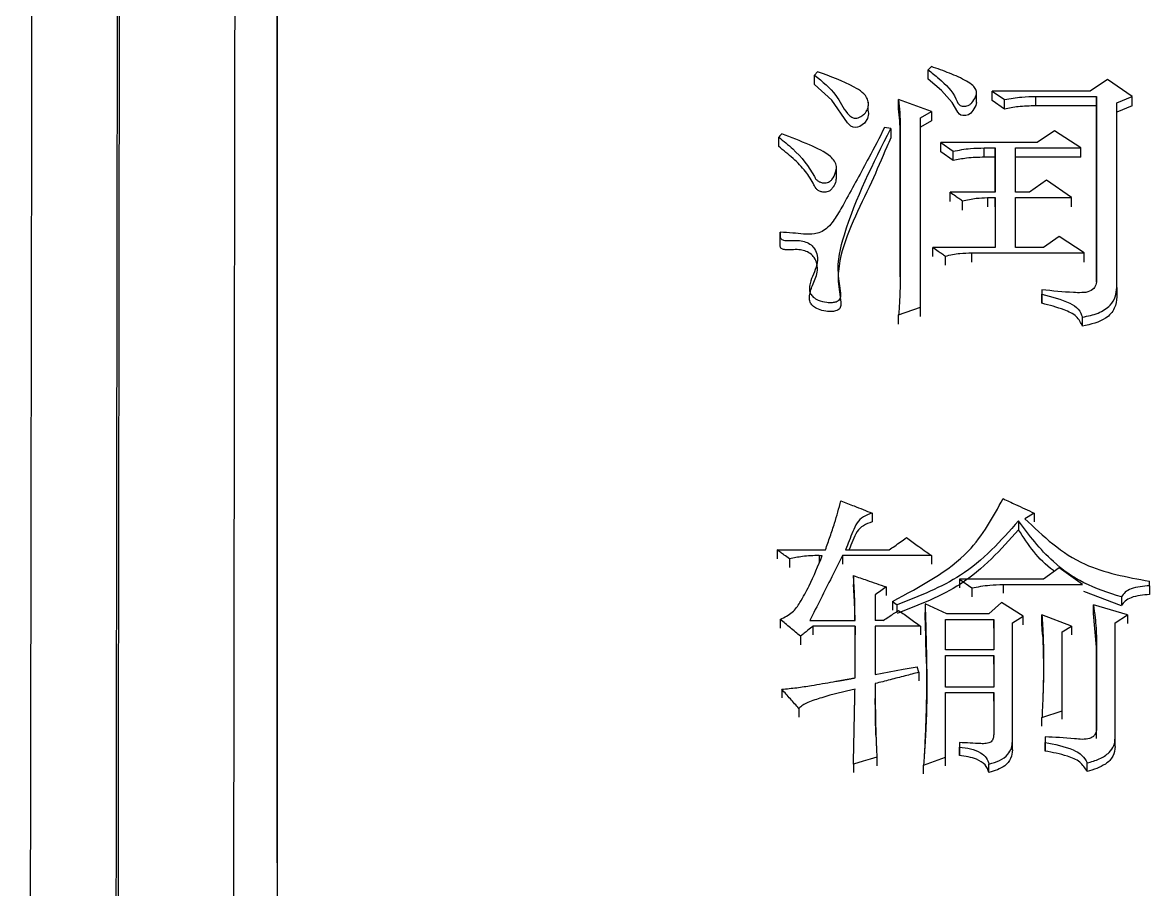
# Model space of a CAD drawing. Header units: millimetres. Extents: x 2223 to 4172, y 741 to 2119.
# Drawn here: x 2691.43 to 2699.26, y 1900.84 to 1906.86 of the extents above; entities that cross this region are included whole.
import ezdxf

# ---------------------------------------------------------------- set-up
doc = ezdxf.new("R2010")
doc.units = ezdxf.units.MM

msp = doc.modelspace()

# ---------------------------------------------------------------- linework, layer by layer
at = {"color": 7, "linetype": 'Continuous', "lineweight": 25}
for p, q in [((2696.9536, 1906.5162), (2696.932, 1906.494)), ((2696.932, 1906.4286), (2696.932, 1906.494)), ((2697.7217, 1906.4656), (2697.7217, 1906.531)), ((2698.9656, 1906.4643), (2698.8466, 1906.3827)), ((2699.1387, 1906.3455), (2698.9656, 1906.4643)), ((2697.3052, 1906.3009), (2697.3052, 1906.3103)), ((2697.7433, 1906.2415), (2697.5161, 1906.3233)), ((2697.5161, 1906.2581), (2697.5161, 1906.3233)), ((2698.0573, 1906.3037), (2698.0573, 1906.3694)), ((2698.1651, 1906.3827), (2698.2517, 1906.3233)), ((2698.8466, 1906.3827), (2698.1651, 1906.3827)), ((2698.1651, 1906.3175), (2698.1651, 1906.3827)), ((2698.2517, 1906.2581), (2698.1651, 1906.3175)), ((2698.2517, 1906.2581), (2698.2517, 1906.3233)), ((2698.468, 1906.3456), (2698.8899, 1906.3455)), ((2698.468, 1906.2804), (2698.468, 1906.3456)), ((2698.8899, 1906.3455), (2698.8899, 1905.0561)), ((2698.8899, 1906.2804), (2698.8899, 1906.3455)), ((2699.0305, 1906.301), (2699.1387, 1906.3455)), ((2699.1387, 1906.2804), (2699.1387, 1906.3455)), ((2697.3052, 1906.2452), (2697.3052, 1906.2811)), ((2697.6675, 1906.1968), (2697.7433, 1906.2415)), ((2697.7433, 1906.2415), (2697.7433, 1906.1765)), ((2698.8899, 1906.2804), (2698.468, 1906.2804)), ((2698.8899, 1905.0561), (2698.8899, 1906.2804)), ((2699.0305, 1905.0183), (2699.0305, 1906.301)), ((2699.1387, 1906.2804), (2699.0305, 1906.2359)), ((2697.6675, 1904.8819), (2697.6675, 1906.1968)), ((2697.7433, 1906.1765), (2697.6675, 1906.1319)), ((2697.462, 1906.1224), (2697.4187, 1906.1298)), ((2697.462, 1906.1224), (2697.462, 1906.0575)), ((2697.5269, 1906.1149), (2697.5269, 1905.0939)), ((2697.5269, 1906.0501), (2697.5269, 1906.1149)), ((2698.5978, 1906.1075), (2698.4788, 1906.0254)), ((2698.7817, 1905.9881), (2698.5978, 1906.1075)), ((2696.6832, 1905.998), (2696.6832, 1906.0628)), ((2697.5269, 1905.0939), (2697.5269, 1906.0501)), ((2697.8082, 1906.0254), (2697.8947, 1905.9657)), ((2698.4788, 1906.0254), (2697.8082, 1906.0254)), ((2697.8082, 1905.9607), (2697.8082, 1906.0254)), ((2697.8947, 1905.901), (2697.8082, 1905.9607)), ((2697.8947, 1905.901), (2697.8947, 1905.9657)), ((2698.111, 1905.9881), (2698.1868, 1905.9881)), ((2698.111, 1905.9234), (2698.111, 1905.9881)), ((2698.1868, 1905.9234), (2698.111, 1905.9234)), ((2698.1868, 1905.9881), (2698.1868, 1905.6813)), ((2698.1868, 1905.9234), (2698.1868, 1905.9881)), ((2698.1868, 1905.6813), (2698.1868, 1905.9234)), ((2698.3274, 1905.9881), (2698.7817, 1905.9881)), ((2698.3274, 1905.6813), (2698.3274, 1905.9881)), ((2698.7817, 1905.9234), (2698.3274, 1905.9234)), ((2698.7817, 1905.9234), (2698.7817, 1905.9881)), ((2697.0841, 1905.7892), (2697.0841, 1905.8541)), ((2698.5437, 1905.7637), (2698.4248, 1905.6813)), ((2698.7168, 1905.6438), (2698.5437, 1905.7637)), ((2698.1868, 1905.6813), (2697.8731, 1905.6813)), ((2697.8731, 1905.617), (2697.8731, 1905.6813)), ((2697.9596, 1905.5571), (2697.9596, 1905.6213)), ((2698.1327, 1905.6438), (2698.1868, 1905.6438)), ((2698.1327, 1905.6438), (2698.1327, 1905.5795)), ((2698.1868, 1905.6438), (2698.1868, 1905.2978)), ((2698.1868, 1905.5796), (2698.1868, 1905.6438)), ((2698.4248, 1905.6813), (2698.3274, 1905.6813)), ((2698.3274, 1905.6438), (2698.7168, 1905.6438)), ((2698.3274, 1905.2978), (2698.3274, 1905.6438)), ((2698.7168, 1905.5796), (2698.7168, 1905.6438)), ((2696.694, 1905.3093), (2696.694, 1905.3732)), ((2698.6303, 1905.3731), (2698.5221, 1905.2978)), ((2698.8034, 1905.2601), (2698.6303, 1905.3731)), ((2698.1868, 1905.2978), (2697.7541, 1905.2978)), ((2697.7541, 1905.2341), (2697.7541, 1905.2978)), ((2698.5221, 1905.2978), (2698.3274, 1905.2978)), ((2697.8406, 1905.1738), (2697.8406, 1905.2374)), ((2698.0245, 1905.2601), (2698.8034, 1905.2601)), ((2698.0245, 1905.1963), (2698.0245, 1905.2601)), ((2698.8034, 1905.1964), (2698.8034, 1905.2601)), ((2698.5113, 1905.0031), (2698.5113, 1904.9728)), ((2698.5113, 1905.0031), (2698.5113, 1904.9398)), ((2699.0305, 1905.0183), (2699.0305, 1904.9549)), ((2698.5113, 1904.9095), (2698.5113, 1904.9728)), ((2697.5161, 1904.8288), (2697.6675, 1904.8819)), ((2697.5161, 1904.7657), (2697.5161, 1904.8288)), ((2697.6675, 1904.8188), (2697.6675, 1904.8819)), ((2698.7925, 1904.7504), (2698.7925, 1904.8136)), ((2697.3322, 1903.4532), (2697.3322, 1903.3918)), ((2698.4572, 1903.4532), (2698.3923, 1903.4146)), ((2698.4572, 1903.4532), (2698.4572, 1903.3921)), ((2698.3491, 1903.3991), (2698.3491, 1903.3381)), ((2696.6724, 1903.1978), (2697.0077, 1903.1978)), ((2696.6724, 1903.1978), (2696.6724, 1903.137)), ((2697.1483, 1903.1978), (2697.4512, 1903.1978)), ((2696.7589, 1903.1357), (2696.7589, 1903.075)), ((2696.9644, 1903.159), (2696.9861, 1903.159)), ((2696.9644, 1903.159), (2696.9644, 1903.1093)), ((2697.7433, 1903.159), (2697.1267, 1903.159)), ((2697.1267, 1903.159), (2697.1267, 1903.0983)), ((2697.7433, 1903.159), (2697.7433, 1903.0983)), ((2698.6303, 1903.0736), (2698.5221, 1902.9959)), ((2698.7926, 1902.9571), (2698.6303, 1903.0736)), ((2697.2024, 1903.0193), (2697.2024, 1902.9587)), ((2697.938, 1902.9959), (2698.0245, 1902.9337)), ((2698.5221, 1902.9959), (2697.938, 1902.9959)), ((2697.938, 1902.9959), (2697.938, 1902.9354)), ((2698.2409, 1902.9571), (2698.7926, 1902.9571)), ((2698.2409, 1902.9571), (2698.2409, 1902.8966)), ((2699.2577, 1902.9493), (2699.2577, 1902.9804)), ((2699.2577, 1902.9493), (2699.2577, 1902.8888)), ((2697.3539, 1902.887), (2697.3539, 1902.7078)), ((2697.4296, 1902.9415), (2697.4296, 1902.8811)), ((2698.0245, 1902.9337), (2698.0245, 1902.8733)), ((2699.063, 1902.8108), (2698.8028, 1902.9092)), ((2699.063, 1902.8715), (2699.063, 1902.8111)), ((2697.4728, 1902.8403), (2697.5053, 1902.817)), ((2697.5053, 1902.7709), (2697.5053, 1902.817)), ((2697.8515, 1902.7546), (2697.7, 1902.8247)), ((2697.7, 1902.8247), (2697.7, 1902.7645)), ((2698.2301, 1902.8325), (2698.1435, 1902.7546)), ((2698.3815, 1902.739), (2698.2301, 1902.8325)), ((2699.1063, 1902.7468), (2698.8683, 1902.8169)), ((2698.8683, 1902.7567), (2698.8683, 1902.8169)), ((2696.6941, 1902.7156), (2696.6941, 1902.6554)), ((2697.8406, 1902.7156), (2698.176, 1902.7156)), ((2697.8406, 1902.5047), (2697.8406, 1902.7156)), ((2698.1435, 1902.7546), (2697.8515, 1902.7546)), ((2698.176, 1902.7156), (2698.176, 1902.5047)), ((2698.176, 1902.6555), (2698.176, 1902.7156)), ((2698.3058, 1902.6922), (2698.3815, 1902.739)), ((2698.3815, 1902.6788), (2698.3815, 1902.739)), ((2698.7168, 1902.6688), (2698.5113, 1902.7468)), ((2698.5113, 1902.6863), (2698.5113, 1902.7468)), ((2698.8899, 1902.5226), (2698.8683, 1902.7564)), ((2699.0197, 1902.6922), (2699.1063, 1902.7468)), ((2699.1063, 1902.7468), (2699.1063, 1902.6866)), ((2696.8995, 1902.7078), (2697.2132, 1902.7078)), ((2697.2132, 1902.6688), (2696.9212, 1902.6688)), ((2696.9212, 1902.6688), (2696.9212, 1902.6087)), ((2697.2132, 1902.309), (2697.2132, 1902.6688)), ((2697.2132, 1902.6688), (2697.2132, 1902.6087)), ((2697.408, 1902.7078), (2697.3539, 1902.7078)), ((2697.6676, 1902.6688), (2697.3539, 1902.6688)), ((2697.3539, 1902.6688), (2697.3539, 1902.3325)), ((2697.6676, 1902.6688), (2697.6676, 1902.6087)), ((2698.3058, 1901.8688), (2698.3058, 1902.6922)), ((2698.5152, 1902.6103), (2698.5113, 1902.6863)), ((2698.6519, 1902.6297), (2698.7168, 1902.6688)), ((2698.7168, 1902.6688), (2698.7168, 1902.6087)), ((2699.0197, 1901.8924), (2699.0197, 1902.6922)), ((2696.8346, 1902.5985), (2696.8346, 1902.5385)), ((2698.8899, 1902.5829), (2698.8899, 1901.9475)), ((2698.8899, 1902.5229), (2698.8899, 1902.5829)), ((2698.176, 1902.5047), (2697.8406, 1902.5047)), ((2698.8899, 1901.8881), (2698.8899, 1902.5226)), ((2697.8406, 1902.4656), (2698.176, 1902.4656)), ((2697.8406, 1902.2462), (2697.8406, 1902.4656)), ((2698.176, 1902.4656), (2698.176, 1902.2462)), ((2698.176, 1902.4058), (2698.176, 1902.4656)), ((2697.6568, 1902.3481), (2697.6459, 1902.3873)), ((2697.6568, 1902.3481), (2697.6568, 1902.2885)), ((2698.176, 1902.2462), (2697.8406, 1902.2462)), ((2696.7048, 1902.2305), (2696.7048, 1902.171)), ((2697.8406, 1902.207), (2698.176, 1902.207)), ((2697.8407, 1901.7584), (2697.8406, 1902.207)), ((2698.176, 1902.207), (2698.176, 1901.916)), ((2698.176, 1902.1475), (2698.176, 1902.207)), ((2696.8238, 1902.097), (2696.8238, 1902.0377)), ((2698.5113, 1902.0341), (2698.6519, 1902.0813)), ((2698.5113, 1901.9749), (2698.5113, 1902.0341)), ((2698.6519, 1902.022), (2698.6519, 1902.0813)), ((2697.938, 1901.8609), (2697.938, 1901.8293)), ((2697.938, 1901.8609), (2697.938, 1901.8019)), ((2698.3058, 1901.8098), (2698.3058, 1901.8688)), ((2698.533, 1901.9003), (2698.533, 1901.8609)), ((2698.533, 1901.9003), (2698.533, 1901.8412)), ((2698.533, 1901.8016), (2698.533, 1901.8609)), ((2699.0197, 1901.8334), (2699.0197, 1901.8924)), ((2697.938, 1901.7701), (2697.938, 1901.8293)), ((2697.2024, 1901.711), (2697.2024, 1901.6522)), ((2697.3647, 1901.7584), (2697.3647, 1901.6995)), ((2697.6892, 1901.7031), (2697.8407, 1901.7584)), ((2697.6892, 1901.6443), (2697.6892, 1901.7031)), ((2697.8407, 1901.6995), (2697.8407, 1901.7584)), ((2698.1435, 1901.6519), (2698.1435, 1901.711)), ((2698.825, 1901.6597), (2698.825, 1901.7189))]:
    msp.add_line(p, q, dxfattribs=at)
at = {"color": 7, "linetype": 'Continuous', "lineweight": 25, "flags": 128}
for points in [[(2697.7432, 1906.5532), (2697.7324, 1906.5421), (2697.7216, 1906.531)], [(2698.056, 1906.304), (2698.0524, 1906.2836), (2698.0324, 1906.2475), (2698.0166, 1906.2286), (2698.0011, 1906.2182), (2697.9817, 1906.2126), (2697.9626, 1906.2125), (2697.9491, 1906.216), (2697.938, 1906.2228), (2697.9273, 1906.2364), (2697.8886, 1906.3032), (2697.8128, 1906.3878), (2697.7217, 1906.4656), (2697.7217, 1906.4656)], [(2697.3036, 1906.2438), (2697.3071, 1906.226), (2697.3004, 1906.1916), (2697.2782, 1906.1599), (2697.2459, 1906.137), (2697.2313, 1906.1316), (2697.2165, 1906.1298), (2697.2001, 1906.1328), (2697.1849, 1906.1404), (2697.1606, 1906.1629), (2697.0514, 1906.3193), (2696.932, 1906.4286), (2696.932, 1906.4286)], [(2696.7048, 1906.0851), (2696.6993, 1906.0794), (2696.6913, 1906.0711), (2696.6832, 1906.0628)], [(2696.694, 1905.3394), (2696.694, 1905.3631), (2696.694, 1905.4033)], [(2697.4728, 1902.8403), (2697.4728, 1902.8134), (2697.4728, 1902.7966), (2697.4728, 1902.78)], [(2697.3539, 1902.3325), (2697.4512, 1902.3508), (2697.5486, 1902.369), (2697.6459, 1902.3873)], [(2697.3647, 1901.7584), (2697.3177, 1901.7446), (2697.2707, 1901.7309), (2697.2024, 1901.711)]]:
    msp.add_lwpolyline(points, dxfattribs=at)
at = {"color": 7, "linetype": 'Continuous', "lineweight": 25}
for points, knots in [([(2693.2014, 1932.1163), (2693.2014, 1932.0123), (2693.2015, 1931.4915), (2693.2015, 1930.1246), (2693.2016, 1927.9647), (2693.2017, 1925.3463), (2693.2017, 1922.8838), (2693.2017, 1919.376), (2693.2018, 1916.233), (2693.2018, 1911.9179), (2693.2018, 1907.2309), (2693.2019, 1902.0987), (2693.2019, 1896.6751), (2693.202, 1892.1164), (2693.202, 1886.194), (2693.2021, 1881.2882), (2693.2022, 1874.6092), (2693.2023, 1870.3165), (2693.2023, 1867.3153)], [0, 0, 0, 0, 0.020124, 0.100733, 0.181328, 0.221587, 0.302184, 0.342442, 0.423039, 0.463298, 0.543894, 0.624491, 0.664749, 0.745346, 0.785604, 0.8662, 0.906458, 1, 1, 1, 1]), ([(2693.2019, 1901.0263), (2693.2019, 1902.211), (2693.2019, 1904.4645), (2693.2018, 1908.5048), (2693.2018, 1912.2124), (2693.2017, 1916.4471), (2693.2017, 1919.521), (2693.2017, 1922.9332), (2693.2016, 1925.9106), (2693.2016, 1928.2541), (2693.2015, 1930.1945), (2693.2014, 1930.9282), (2693.2014, 1931.425)], [0, 0, 0, 0, 0.072858, 0.13859, 0.270184, 0.335916, 0.467513, 0.533245, 0.664841, 0.796434, 0.862166, 1, 1, 1, 1]), ([(2691.5328, 1931.1683), (2691.5329, 1931.1966), (2691.5332, 1931.2851), (2691.5319, 1930.2987), (2691.5289, 1928.2858), (2691.5243, 1925.2232), (2691.5191, 1921.8349), (2691.514, 1918.4975), (2691.5093, 1915.4278), (2691.5038, 1911.7844), (2691.4972, 1907.5137), (2691.49, 1902.868), (2691.4823, 1897.9212), (2691.4741, 1892.7508), (2691.4651, 1887.0665), (2691.4552, 1880.8695), (2691.4445, 1874.1857), (2691.4369, 1869.4949), (2691.4331, 1867.1009)], [0, 0, 0, 0, 0.039342, 0.122943, 0.206183, 0.289063, 0.371582, 0.416612, 0.465601, 0.518547, 0.575452, 0.636313, 0.690059, 0.746552, 0.805793, 0.867782, 0.932518, 1, 1, 1, 1]), ([(2692.0381, 1866.9653), (2692.0427, 1870.2646), (2692.0518, 1876.8631), (2692.0647, 1886.2931), (2692.0767, 1895.1737), (2692.0877, 1903.3314), (2692.0974, 1910.6319), (2692.1057, 1916.9491), (2692.1124, 1922.1734), (2692.1175, 1926.2216), (2692.1203, 1928.6255), (2692.1216, 1929.939), (2692.1218, 1930.2605), (2692.1219, 1930.4212)], [0, 0, 0, 0, 0.0981345, 0.196269, 0.2944034, 0.3925379, 0.4906723, 0.5888066, 0.686941, 0.7850753, 0.8832097, 0.9416048, 1, 1, 1, 1]), ([(2692.0521, 1866.9166), (2692.0554, 1869.3023), (2692.0619, 1874.0089), (2692.0711, 1880.7582), (2692.0798, 1887.1007), (2692.0878, 1892.9959), (2692.0951, 1898.4265), (2692.1028, 1904.1595), (2692.1105, 1909.9281), (2692.1177, 1915.4084), (2692.1235, 1919.8756), (2692.128, 1923.3984), (2692.1313, 1926.0614), (2692.1335, 1927.9607), (2692.1348, 1929.1917), (2692.1352, 1929.7066), (2692.1353, 1929.8565), (2692.1353, 1929.8813)], [0, 0, 0, 0, 0.07139, 0.140843, 0.208359, 0.273937, 0.337578, 0.399281, 0.488173, 0.572709, 0.652888, 0.72871, 0.800173, 0.867277, 0.930021, 0.988406, 1, 1, 1, 1]), ([(2692.9334, 1929.0982), (2692.9333, 1929.0053), (2692.9333, 1928.8355), (2692.9329, 1928.3878), (2692.9323, 1927.8473), (2692.9316, 1927.1715), (2692.9306, 1926.3638), (2692.9295, 1925.4238), (2692.9282, 1924.3523), (2692.9261, 1922.6427), (2692.9228, 1919.9566), (2692.9176, 1915.8068), (2692.9109, 1910.5904), (2692.9035, 1904.9836), (2692.8959, 1899.3063), (2692.8885, 1893.8392), (2692.8803, 1887.8264), (2692.8713, 1881.2788), (2692.8615, 1874.2359), (2692.8547, 1869.2936), (2692.8512, 1866.7795)], [0, 0, 0, 0, 0.037781, 0.069081, 0.100468, 0.131943, 0.163506, 0.195157, 0.226895, 0.258722, 0.330934, 0.408983, 0.49287, 0.582593, 0.645672, 0.711347, 0.779618, 0.850484, 0.923944, 1, 1, 1, 1]), ([(2697.7217, 1906.531), (2697.7462, 1906.5108), (2697.8201, 1906.4498), (2697.9018, 1906.3717), (2697.9253, 1906.2989), (2697.9438, 1906.2827), (2697.9578, 1906.2777), (2697.9739, 1906.2764), (2697.9914, 1906.2789), (2698.0097, 1906.2867), (2698.032, 1906.3082), (2698.0478, 1906.3362), (2698.0599, 1906.3679), (2698.0531, 1906.3956), (2698.0309, 1906.4261), (2697.9674, 1906.4647), (2697.8702, 1906.5084), (2697.7858, 1906.5382), (2697.7432, 1906.5532)], [0, 0, 0, 0, 0.109185, 0.329159, 0.383764, 0.397994, 0.412315, 0.428913, 0.44575, 0.465116, 0.490353, 0.552222, 0.585254, 0.61868, 0.660425, 0.720614, 0.859403, 1, 1, 1, 1]), ([(2696.932, 1906.494), (2696.987, 1906.4495), (2697.0845, 1906.3709), (2697.1311, 1906.2577), (2697.1788, 1906.2079), (2697.1992, 1906.1973), (2697.2172, 1906.1935), (2697.2364, 1906.1972), (2697.2578, 1906.2075), (2697.2821, 1906.2265), (2697.3031, 1906.2556), (2697.3092, 1906.2915), (2697.3016, 1906.3335), (2697.2657, 1906.376), (2697.1522, 1906.4455), (2697.0416, 1906.4848), (2696.9536, 1906.5162)], [0, 0, 0, 0, 0.207529, 0.367372, 0.400836, 0.41667, 0.431354, 0.448141, 0.466694, 0.497248, 0.538464, 0.578549, 0.619959, 0.682145, 0.746849, 1, 1, 1, 1]), ([(2697.5161, 1906.3233), (2697.5194, 1906.2937), (2697.525, 1906.2443), (2697.5262, 1906.1748), (2697.5267, 1906.1349), (2697.5269, 1906.1149)], [0, 0, 0, 0, 0.426865, 0.713404, 1, 1, 1, 1]), ([(2698.2517, 1906.3233), (2698.2914, 1906.3307), (2698.3626, 1906.3439), (2698.4357, 1906.345), (2698.468, 1906.3456)], [0, 0, 0, 0, 0.558835, 1, 1, 1, 1]), ([(2697.5269, 1906.0501), (2697.5267, 1906.0649), (2697.5263, 1906.1071), (2697.5255, 1906.1766), (2697.5192, 1906.2309), (2697.5161, 1906.2581)], [0, 0, 0, 0, 0.213578, 0.606407, 1, 1, 1, 1]), ([(2698.468, 1906.2804), (2698.4269, 1906.2795), (2698.3537, 1906.2779), (2698.2828, 1906.2642), (2698.2517, 1906.2581)], [0, 0, 0, 0, 0.561085, 1, 1, 1, 1]), ([(2696.6832, 1906.0628), (2696.7167, 1906.0363), (2696.8182, 1905.9563), (2696.8975, 1905.8522), (2696.9413, 1905.7703), (2696.9586, 1905.7557), (2696.98, 1905.7473), (2697.0019, 1905.7445), (2697.022, 1905.747), (2697.0397, 1905.7552), (2697.0629, 1905.7784), (2697.0793, 1905.8141), (2697.0872, 1905.8584), (2697.0735, 1905.8972), (2697.0175, 1905.9558), (2696.887, 1906.016), (2696.7692, 1906.0607), (2696.7048, 1906.0851)], [0, 0, 0, 0, 0.118687, 0.359196, 0.382949, 0.402078, 0.421221, 0.441113, 0.455768, 0.470499, 0.490908, 0.548405, 0.590663, 0.633125, 0.674263, 0.821869, 1, 1, 1, 1]), ([(2697.4187, 1906.1298), (2697.3823, 1906.0597), (2697.2935, 1905.8888), (2697.1808, 1905.6828), (2697.089, 1905.517), (2697.0349, 1905.4415), (2696.9777, 1905.4015), (2696.8966, 1905.3828), (2696.8018, 1905.3971), (2696.7231, 1905.4016), (2696.694, 1905.4033)], [0, 0, 0, 0, 0.221772, 0.540825, 0.653503, 0.748944, 0.789647, 0.822549, 0.93445, 1, 1, 1, 1]), ([(2696.694, 1905.3732), (2696.6941, 1905.3697), (2696.6944, 1905.3639), (2696.699, 1905.3564), (2696.7065, 1905.3508), (2696.7231, 1905.3453), (2696.765, 1905.3439), (2696.8172, 1905.3489), (2696.8728, 1905.337), (2696.9089, 1905.3166), (2696.9372, 1905.2842), (2696.9547, 1905.2368), (2696.9492, 1905.1532), (2696.9047, 1905.0782), (2696.894, 1905.0091), (2696.902, 1904.9756), (2696.9234, 1904.95), (2696.9625, 1904.9284), (2697.0094, 1904.916), (2697.0524, 1904.9143), (2697.08, 1904.9192), (2697.0974, 1904.9271), (2697.1082, 1904.9372), (2697.1163, 1904.955), (2697.114, 1905.0154), (2697.0796, 1905.1595), (2697.1751, 1905.5576), (2697.3398, 1905.8818), (2697.462, 1906.1224)], [0, 0, 0, 0, 0.005261, 0.008837, 0.012422, 0.017277, 0.029828, 0.061172, 0.078769, 0.096459, 0.112862, 0.137643, 0.170618, 0.238675, 0.261666, 0.275651, 0.289759, 0.306991, 0.331345, 0.347224, 0.357105, 0.364402, 0.370592, 0.376767, 0.392657, 0.46137, 0.600195, 1, 1, 1, 1]), ([(2697.0827, 1905.7893), (2697.0824, 1905.7788), (2697.0816, 1905.754), (2697.0667, 1905.7238), (2697.0502, 1905.7003), (2697.035, 1905.688), (2697.0182, 1905.6818), (2696.999, 1905.6803), (2696.9777, 1905.6835), (2696.9564, 1905.6925), (2696.9387, 1905.709), (2696.9164, 1905.756), (2696.8721, 1905.8294), (2696.7843, 1905.9167), (2696.7171, 1905.9708), (2696.6832, 1905.998)], [0, 0, 0, 0, 0.057364, 0.135452, 0.174054, 0.20354, 0.227011, 0.250403, 0.283482, 0.316855, 0.35045, 0.398369, 0.589542, 0.793116, 1, 1, 1, 1]), ([(2697.462, 1906.0575), (2697.4528, 1906.0371), (2697.4066, 1905.935), (2697.2906, 1905.6513), (2697.1192, 1905.3488), (2697.0891, 1905.0595), (2697.1139, 1904.9552), (2697.1162, 1904.8921), (2697.1084, 1904.8738), (2697.0961, 1904.8627), (2697.0756, 1904.8544), (2697.0413, 1904.8502), (2696.9954, 1904.8554), (2696.951, 1904.8704), (2696.9174, 1904.892), (2696.8986, 1904.9192), (2696.8931, 1904.9688), (2696.919, 1905.0379), (2696.9532, 1905.113), (2696.9528, 1905.1804), (2696.9344, 1905.2252), (2696.904, 1905.2568), (2696.8659, 1905.2753), (2696.821, 1905.2832), (2696.7817, 1905.2817), (2696.7483, 1905.2807), (2696.7268, 1905.2815), (2696.7113, 1905.285), (2696.702, 1905.2897), (2696.696, 1905.2965), (2696.694, 1905.3034), (2696.694, 1905.3077), (2696.694, 1905.3093)], [0, 0, 0, 0, 0.033509, 0.167495, 0.460572, 0.533975, 0.607467, 0.62244, 0.629349, 0.63632, 0.644144, 0.656215, 0.676583, 0.698156, 0.712672, 0.727345, 0.74395, 0.787231, 0.835835, 0.865096, 0.888822, 0.906543, 0.924342, 0.940793, 0.960202, 0.97046, 0.980426, 0.985388, 0.989354, 0.993351, 0.997673, 1, 1, 1, 1]), ([(2697.8947, 1905.9657), (2697.9345, 1905.9731), (2698.0056, 1905.9864), (2698.0788, 1905.9876), (2698.111, 1905.9881)], [0, 0, 0, 0, 0.558836, 1, 1, 1, 1]), ([(2698.111, 1905.9234), (2698.07, 1905.9225), (2697.9967, 1905.9209), (2697.9258, 1905.9071), (2697.8947, 1905.901)], [0, 0, 0, 0, 0.561086, 1, 1, 1, 1]), ([(2697.8731, 1905.6813), (2697.8854, 1905.6727), (2697.906, 1905.6584), (2697.9349, 1905.6384), (2697.9514, 1905.627), (2697.9596, 1905.6213)], [0, 0, 0, 0, 0.42837, 0.714189, 1, 1, 1, 1]), ([(2697.9596, 1905.6213), (2697.9913, 1905.6281), (2698.048, 1905.6403), (2698.1068, 1905.6427), (2698.1327, 1905.6438)], [0, 0, 0, 0, 0.558879, 1, 1, 1, 1]), ([(2696.694, 1905.4033), (2696.694, 1905.3977), (2696.694, 1905.3876), (2696.694, 1905.3776), (2696.694, 1905.3732)], [0, 0, 0, 0, 0.56, 1, 1, 1, 1]), ([(2697.7541, 1905.2978), (2697.7664, 1905.2892), (2697.787, 1905.2748), (2697.8159, 1905.2547), (2697.8324, 1905.2432), (2697.8406, 1905.2374)], [0, 0, 0, 0, 0.428365, 0.714185, 1, 1, 1, 1]), ([(2697.8406, 1905.2374), (2697.8742, 1905.2448), (2697.9344, 1905.258), (2697.9969, 1905.2595), (2698.0245, 1905.2601)], [0, 0, 0, 0, 0.558545, 1, 1, 1, 1]), ([(2697.5269, 1905.0939), (2697.5266, 1905.0674), (2697.5261, 1905.0143), (2697.5227, 1904.926), (2697.5185, 1904.8641), (2697.5161, 1904.8288)], [0, 0, 0, 0, 0.300385, 0.600783, 1, 1, 1, 1]), ([(2698.8899, 1905.0561), (2698.887, 1905.0438), (2698.8812, 1905.0188), (2698.843, 1904.9875), (2698.7867, 1904.9823), (2698.6763, 1904.9861), (2698.5843, 1904.9956), (2698.5113, 1905.0031)], [0, 0, 0, 0, 0.1108835, 0.2260486, 0.356903, 0.4892019, 1, 1, 1, 1]), ([(2698.7925, 1904.8136), (2698.8296, 1904.8211), (2698.9024, 1904.8358), (2698.9852, 1904.8879), (2699.0258, 1904.954), (2699.029, 1904.9969), (2699.0305, 1905.0183)], [0, 0, 0, 0, 0.292671, 0.574804, 0.788903, 1, 1, 1, 1]), ([(2698.5113, 1904.9728), (2698.5777, 1904.956), (2698.6694, 1904.9326), (2698.7701, 1904.8726), (2698.7852, 1904.833), (2698.7925, 1904.8136)], [0, 0, 0, 0, 0.5729384, 0.7913837, 1, 1, 1, 1]), ([(2698.5113, 1904.9397), (2698.5113, 1904.9341), (2698.5113, 1904.924), (2698.5113, 1904.9139), (2698.5113, 1904.9095)], [0, 0, 0, 0, 0.56, 1, 1, 1, 1]), ([(2698.7925, 1904.7504), (2698.7811, 1904.7746), (2698.7575, 1904.8245), (2698.6473, 1904.8745), (2698.5632, 1904.8961), (2698.5113, 1904.9095)], [0, 0, 0, 0, 0.2654466, 0.5469642, 1, 1, 1, 1]), ([(2699.0305, 1904.9548), (2699.0279, 1904.9277), (2699.0226, 1904.8728), (2698.9444, 1904.785), (2698.8508, 1904.7637), (2698.7925, 1904.7504)], [0, 0, 0, 0, 0.269364, 0.545159, 1, 1, 1, 1]), ([(2697.0077, 1903.1978), (2697.0189, 1903.2287), (2697.0412, 1903.2905), (2697.0782, 1903.4039), (2697.1014, 1903.4867), (2697.1159, 1903.5382)], [0, 0, 0, 0, 0.274107, 0.548239, 1, 1, 1, 1]), ([(2697.1159, 1903.5382), (2697.146, 1903.5264), (2697.1971, 1903.5063), (2697.2693, 1903.478), (2697.3112, 1903.4615), (2697.3322, 1903.4532)], [0, 0, 0, 0, 0.417909, 0.708955, 1, 1, 1, 1]), ([(2697.4728, 1902.8403), (2697.6683, 1902.9445), (2698.0114, 1903.1275), (2698.1718, 1903.4254), (2698.2409, 1903.5536)], [0, 0, 0, 0, 0.569597, 1, 1, 1, 1]), ([(2698.2409, 1903.5536), (2698.2699, 1903.5402), (2698.3205, 1903.5167), (2698.3926, 1903.4833), (2698.4357, 1903.4632), (2698.4572, 1903.4532)], [0, 0, 0, 0, 0.402386, 0.701193, 1, 1, 1, 1]), ([(2697.3322, 1903.4532), (2697.3109, 1903.4458), (2697.269, 1903.4311), (2697.2219, 1903.384), (2697.1985, 1903.3246), (2697.1718, 1903.2616), (2697.1561, 1903.2191), (2697.1483, 1903.1978)], [0, 0, 0, 0, 0.178456, 0.349692, 0.567005, 0.783635, 1, 1, 1, 1]), ([(2698.3923, 1903.4146), (2698.5197, 1903.2936), (2698.7509, 1903.0738), (2699.1006, 1903.0094), (2699.2577, 1902.9804)], [0, 0, 0, 0, 0.550671, 1, 1, 1, 1]), ([(2697.3322, 1903.3918), (2697.3109, 1903.3844), (2697.269, 1903.3697), (2697.2219, 1903.3227), (2697.1986, 1903.2633), (2697.18, 1903.2207), (2697.1717, 1903.1986), (2697.1713, 1903.1978)], [0, 0, 0, 0, 0.225395, 0.441569, 0.715814, 0.989183, 1, 1, 1, 1]), ([(2698.3491, 1903.3991), (2698.2266, 1903.2617), (2698.0045, 1903.0124), (2697.6599, 1902.8775), (2697.5053, 1902.817)], [0, 0, 0, 0, 0.551113, 1, 1, 1, 1]), ([(2698.349, 1903.3378), (2698.2266, 1903.2005), (2698.0043, 1902.9515), (2697.6599, 1902.8168), (2697.5053, 1902.7564)], [0, 0, 0, 0, 0.551009, 1, 1, 1, 1]), ([(2698.5978, 1903.0503), (2698.5953, 1903.052), (2698.484, 1903.1281), (2698.4157, 1903.2341), (2698.349, 1903.3378)], [0, 0, 0, 0, 0.022454, 1, 1, 1, 1]), ([(2699.063, 1902.8715), (2698.9735, 1902.9004), (2698.7965, 1902.9577), (2698.5431, 1903.138), (2698.4222, 1903.3007), (2698.3491, 1903.3991)], [0, 0, 0, 0, 0.288018, 0.569196, 1, 1, 1, 1]), ([(2697.4512, 1903.1978), (2697.4637, 1903.2067), (2697.4898, 1903.2254), (2697.5294, 1903.2538), (2697.5566, 1903.2733), (2697.5702, 1903.283)], [0, 0, 0, 0, 0.314652, 0.657325, 1, 1, 1, 1]), ([(2697.5702, 1903.283), (2697.5952, 1903.2652), (2697.6365, 1903.2356), (2697.6942, 1903.1942), (2697.7269, 1903.1707), (2697.7433, 1903.159)], [0, 0, 0, 0, 0.432644, 0.716322, 1, 1, 1, 1]), ([(2696.7589, 1903.1357), (2696.7466, 1903.1446), (2696.726, 1903.1594), (2696.6971, 1903.1801), (2696.6806, 1903.1919), (2696.6724, 1903.1978)], [0, 0, 0, 0, 0.428361, 0.714181, 1, 1, 1, 1]), ([(2696.6941, 1902.7156), (2696.7241, 1902.7303), (2696.7835, 1902.7594), (2696.8407, 1902.8472), (2696.9125, 1902.9774), (2696.9574, 1903.0882), (2696.9861, 1903.159)], [0, 0, 0, 0, 0.161067, 0.318631, 0.564031, 1, 1, 1, 1]), ([(2696.9644, 1903.159), (2696.9254, 1903.1579), (2696.8557, 1903.156), (2696.7884, 1903.1419), (2696.7589, 1903.1357)], [0, 0, 0, 0, 0.5610734, 1, 1, 1, 1]), ([(2697.1267, 1903.159), (2697.1017, 1903.1094), (2697.0513, 1903.0095), (2696.9756, 1902.8591), (2696.9249, 1902.7582), (2696.8995, 1902.7078)], [0, 0, 0, 0, 0.330678, 0.665338, 1, 1, 1, 1]), ([(2697.2132, 1902.7078), (2697.2132, 1902.7411), (2697.2131, 1902.8098), (2697.2092, 1902.9136), (2697.2047, 1902.984), (2697.2024, 1903.0193)], [0, 0, 0, 0, 0.320269, 0.660054, 1, 1, 1, 1]), ([(2697.2024, 1903.0193), (2697.2333, 1903.0087), (2697.2867, 1902.9904), (2697.3624, 1902.9645), (2697.4072, 1902.9492), (2697.4296, 1902.9415)], [0, 0, 0, 0, 0.4083, 0.70415, 1, 1, 1, 1]), ([(2697.2128, 1902.7078), (2697.2127, 1902.721), (2697.2125, 1902.7694), (2697.2091, 1902.853), (2697.2046, 1902.9233), (2697.2024, 1902.9584)], [0, 0, 0, 0, 0.1572683, 0.5785381, 1, 1, 1, 1]), ([(2698.0245, 1902.9337), (2698.0656, 1902.9417), (2698.1368, 1902.9554), (2698.2099, 1902.9566), (2698.2409, 1902.9571)], [0, 0, 0, 0, 0.576908, 1, 1, 1, 1]), ([(2699.2577, 1902.9493), (2699.2137, 1902.9455), (2699.1528, 1902.9403), (2699.0859, 1902.9064), (2699.0705, 1902.883), (2699.063, 1902.8715)], [0, 0, 0, 0, 0.571542, 0.789948, 1, 1, 1, 1]), ([(2697.4296, 1902.9415), (2697.417, 1902.9324), (2697.3917, 1902.9143), (2697.3665, 1902.8961), (2697.3539, 1902.887)], [0, 0, 0, 0, 0.5000008, 1, 1, 1, 1]), ([(2699.2577, 1902.8885), (2699.2137, 1902.8848), (2699.1528, 1902.8796), (2699.0859, 1902.8457), (2699.0705, 1902.8223), (2699.063, 1902.8108)], [0, 0, 0, 0, 0.571693, 0.790076, 1, 1, 1, 1]), ([(2697.7, 1902.8247), (2697.7002, 1902.8178), (2697.7006, 1902.804), (2697.7012, 1902.7833), (2697.7018, 1902.7625), (2697.7024, 1902.7418), (2697.7029, 1902.7245), (2697.7034, 1902.7072), (2697.7038, 1902.6934), (2697.7041, 1902.6795), (2697.7044, 1902.6691), (2697.7047, 1902.6605), (2697.705, 1902.6484), (2697.7053, 1902.6362), (2697.7057, 1902.6224), (2697.7059, 1902.612), (2697.7063, 1902.5981), (2697.7066, 1902.5843), (2697.707, 1902.567), (2697.7074, 1902.5531), (2697.7077, 1902.5392), (2697.7079, 1902.5306), (2697.7081, 1902.5219), (2697.7083, 1902.5132), (2697.7085, 1902.5045), (2697.7086, 1902.4959), (2697.7088, 1902.4872), (2697.709, 1902.4785), (2697.7092, 1902.4699), (2697.7093, 1902.4612), (2697.7095, 1902.4525), (2697.7097, 1902.4438), (2697.7098, 1902.4351), (2697.71, 1902.4265), (2697.7101, 1902.4178), (2697.7104, 1902.3987), (2697.7115, 1902.3257), (2697.7122, 1902.2283), (2697.711, 1902.1308), (2697.7099, 1902.082), (2697.709, 1902.0541), (2697.7083, 1902.0332), (2697.7075, 1902.0123), (2697.7066, 1901.9913), (2697.7058, 1901.9739), (2697.705, 1901.9564), (2697.7041, 1901.939), (2697.7031, 1901.9215), (2697.7022, 1901.9041), (2697.7012, 1901.8866), (2697.6999, 1901.8657), (2697.6988, 1901.8482), (2697.6977, 1901.8308), (2697.6966, 1901.8133), (2697.6955, 1901.7958), (2697.6943, 1901.7784), (2697.6931, 1901.7609), (2697.692, 1901.7434), (2697.6906, 1901.7241), (2697.6898, 1901.7119), (2697.6892, 1901.7031)], [0, 0, 0, 0, 0.018603, 0.037206, 0.055809, 0.074412, 0.093015, 0.102316, 0.120919, 0.130221, 0.139522, 0.148824, 0.153474, 0.172077, 0.181379, 0.19068, 0.199982, 0.218585, 0.227886, 0.246489, 0.255791, 0.265092, 0.269743, 0.279044, 0.288346, 0.292997, 0.302298, 0.311599, 0.31625, 0.325552, 0.334853, 0.339504, 0.348805, 0.358107, 0.362758, 0.372059, 0.409265, 0.558092, 0.632505, 0.669711, 0.688314, 0.706917, 0.72552, 0.744123, 0.762726, 0.772028, 0.790631, 0.809233, 0.818535, 0.837138, 0.855741, 0.874344, 0.883645, 0.902248, 0.920851, 0.930153, 0.948756, 0.967359, 0.97666, 1, 1, 1, 1]), ([(2698.8683, 1902.8169), (2698.8725, 1902.7871), (2698.8802, 1902.7334), (2698.8878, 1902.6553), (2698.8892, 1902.607), (2698.8899, 1902.5829)], [0, 0, 0, 0, 0.38409, 0.691775, 1, 1, 1, 1]), ([(2696.8346, 1902.5985), (2696.8112, 1902.618), (2696.7643, 1902.6571), (2696.7175, 1902.6961), (2696.6941, 1902.7156)], [0, 0, 0, 0, 0.5, 1, 1, 1, 1]), ([(2697.408, 1902.7078), (2697.421, 1902.7163), (2697.4456, 1902.7322), (2697.4816, 1902.7556), (2697.5046, 1902.7705), (2697.5161, 1902.778)], [0, 0, 0, 0, 0.36195, 0.680974, 1, 1, 1, 1]), ([(2697.5161, 1902.778), (2697.5414, 1902.7598), (2697.5918, 1902.7234), (2697.6423, 1902.687), (2697.6676, 1902.6688)], [0, 0, 0, 0, 0.5, 1, 1, 1, 1]), ([(2697.7076, 1902.4548), (2697.7076, 1902.458), (2697.7057, 1902.5614), (2697.7028, 1902.6644), (2697.7, 1902.7642)], [0, 0, 0, 0, 0.030859, 1, 1, 1, 1]), ([(2698.5113, 1902.7468), (2698.5127, 1902.7226), (2698.5149, 1902.6862), (2698.5171, 1902.6438), (2698.5181, 1902.6226), (2698.5191, 1902.6014), (2698.5217, 1902.5376), (2698.5232, 1902.4525), (2698.5226, 1902.3551), (2698.5216, 1902.3034), (2698.5208, 1902.2729), (2698.5205, 1902.2638), (2698.5201, 1902.2516), (2698.5198, 1902.2394), (2698.5194, 1902.2272), (2698.519, 1902.218), (2698.5187, 1902.2089), (2698.5183, 1902.1967), (2698.5178, 1902.1845), (2698.5173, 1902.1723), (2698.517, 1902.1631), (2698.5165, 1902.1509), (2698.516, 1902.1387), (2698.5153, 1902.1235), (2698.5147, 1902.1082), (2698.5138, 1902.0899), (2698.5127, 1902.0652), (2698.5119, 1902.0466), (2698.5113, 1902.0341)], [0, 0, 0, 0, 0.1024398, 0.1536597, 0.1792697, 0.1920747, 0.2432948, 0.4481938, 0.5506355, 0.6530768, 0.6658817, 0.6786867, 0.6914917, 0.7171016, 0.7299066, 0.7427115, 0.7555165, 0.7683215, 0.7939314, 0.8067364, 0.8195413, 0.8323463, 0.8579562, 0.8707612, 0.8963711, 0.9219811, 0.947591, 1, 1, 1, 1]), ([(2696.9212, 1902.6688), (2696.9094, 1902.6592), (2696.8891, 1902.6427), (2696.8602, 1902.6193), (2696.8432, 1902.6054), (2696.8346, 1902.5985)], [0, 0, 0, 0, 0.408883, 0.704441, 1, 1, 1, 1]), ([(2698.5155, 1902.6116), (2698.5155, 1902.6117), (2698.5154, 1902.6124), (2698.5157, 1902.6072), (2698.5183, 1902.5437), (2698.5217, 1902.4328), (2698.5211, 1902.2927), (2698.5194, 1902.2332), (2698.5185, 1902.2014)], [0, 0, 0, 0, 0.003713, 0.025466, 0.076389, 0.48901, 0.726573, 1, 1, 1, 1]), ([(2698.6519, 1902.0813), (2698.6519, 1902.2147), (2698.6519, 1902.3979), (2698.6519, 1902.5802), (2698.6519, 1902.6297)], [0, 0, 0, 0, 0.728341, 1, 1, 1, 1]), ([(2697.7076, 1902.4587), (2697.7076, 1902.4588), (2697.7076, 1902.4591), (2697.7076, 1902.4581), (2697.7081, 1902.4322), (2697.71, 1902.2971), (2697.7086, 1902.1312), (2697.703, 1901.9584), (2697.6974, 1901.8407), (2697.6947, 1901.7864), (2697.6938, 1901.7694), (2697.6937, 1901.7672), (2697.6937, 1901.7672), (2697.6937, 1901.7671)], [0, 0, 0, 0, 0.0005031, 0.0072608, 0.0135762, 0.2215354, 0.5008607, 0.7564849, 0.9233, 0.9846772, 0.9950824, 0.9988797, 1, 1, 1, 1]), ([(2697.6568, 1902.3481), (2697.6247, 1902.3399), (2697.5582, 1902.3226), (2697.4573, 1902.2965), (2697.3883, 1902.2787), (2697.3539, 1902.2697)], [0, 0, 0, 0, 0.317295, 0.658647, 1, 1, 1, 1]), ([(2696.7048, 1902.2305), (2696.7393, 1902.2339), (2696.8084, 1902.2406), (2696.9272, 1902.2594), (2697.018, 1902.2748), (2697.0778, 1902.2852), (2697.0904, 1902.2874), (2697.0999, 1902.289), (2697.1093, 1902.2907), (2697.1172, 1902.292), (2697.1251, 1902.2934), (2697.1314, 1902.2945), (2697.1392, 1902.2959), (2697.1471, 1902.2973), (2697.155, 1902.2987), (2697.1629, 1902.3001), (2697.1707, 1902.3014), (2697.1786, 1902.3028), (2697.1865, 1902.3042), (2697.1944, 1902.3056), (2697.2038, 1902.3073), (2697.2101, 1902.3084), (2697.2132, 1902.309)], [0, 0, 0, 0, 0.201249, 0.402512, 0.701241, 0.738586, 0.757258, 0.77593, 0.794603, 0.813275, 0.822611, 0.841284, 0.85062, 0.869292, 0.887965, 0.897301, 0.915973, 0.934645, 0.943982, 0.962654, 0.981327, 1, 1, 1, 1]), ([(2697.3539, 1902.2697), (2697.3538, 1902.2145), (2697.3538, 1902.1576), (2697.3543, 1902.0972), (2697.3544, 1902.0885), (2697.3545, 1902.0799), (2697.3546, 1902.0713), (2697.3547, 1902.0643), (2697.3548, 1902.0557), (2697.3549, 1902.0488), (2697.355, 1902.0401), (2697.3552, 1902.0332), (2697.3553, 1902.0246), (2697.3555, 1902.0159), (2697.3558, 1902.0021), (2697.3561, 1901.99), (2697.3564, 1901.9779), (2697.3566, 1901.9693), (2697.3569, 1901.9606), (2697.3571, 1901.952), (2697.3574, 1901.9433), (2697.3577, 1901.9329), (2697.3581, 1901.9225), (2697.3584, 1901.9139), (2697.3587, 1901.9052), (2697.359, 1901.8966), (2697.3593, 1901.8879), (2697.3596, 1901.881), (2697.3598, 1901.8741), (2697.3601, 1901.8672), (2697.3604, 1901.8585), (2697.3608, 1901.8498), (2697.3611, 1901.8412), (2697.3615, 1901.8325), (2697.3623, 1901.8135), (2697.3634, 1901.7882), (2697.3643, 1901.7663), (2697.3647, 1901.7584)], [0, 0, 0, 0, 0.32454, 0.334682, 0.354966, 0.37525, 0.385391, 0.405675, 0.415817, 0.436101, 0.446242, 0.466526, 0.476668, 0.496952, 0.517235, 0.557803, 0.567945, 0.588228, 0.608512, 0.618654, 0.638938, 0.659221, 0.679505, 0.699789, 0.709931, 0.730214, 0.750498, 0.76064, 0.770782, 0.791065, 0.801207, 0.821491, 0.841775, 0.851916, 0.8722, 0.953335, 1, 1, 1, 1]), ([(2696.8238, 1902.097), (2696.804, 1902.1193), (2696.7643, 1902.1638), (2696.7247, 1902.2083), (2696.7048, 1902.2305)], [0, 0, 0, 0, 0.499998, 1, 1, 1, 1]), ([(2697.2132, 1902.2305), (2697.1352, 1902.213), (2697.0232, 1902.1878), (2696.9047, 1902.1465), (2696.849, 1902.1226), (2696.8321, 1902.1054), (2696.8238, 1902.097)], [0, 0, 0, 0, 0.564923, 0.811394, 0.907312, 1, 1, 1, 1]), ([(2697.2024, 1901.711), (2697.2025, 1901.7135), (2697.2026, 1901.7173), (2697.2027, 1901.7223), (2697.2028, 1901.7273), (2697.2029, 1901.7336), (2697.2031, 1901.7412), (2697.2032, 1901.7487), (2697.2034, 1901.7562), (2697.2035, 1901.7638), (2697.2037, 1901.7713), (2697.2038, 1901.7789), (2697.204, 1901.7864), (2697.2041, 1901.7939), (2697.2043, 1901.8015), (2697.2045, 1901.8115), (2697.2047, 1901.8216), (2697.2049, 1901.8316), (2697.2051, 1901.8391), (2697.2052, 1901.8467), (2697.2054, 1901.8542), (2697.2055, 1901.8617), (2697.2057, 1901.8693), (2697.2059, 1901.8768), (2697.206, 1901.8843), (2697.2062, 1901.8919), (2697.2063, 1901.8994), (2697.2065, 1901.9069), (2697.2067, 1901.9169), (2697.2069, 1901.927), (2697.2071, 1901.937), (2697.2073, 1901.9445), (2697.2074, 1901.9521), (2697.2076, 1901.9596), (2697.2077, 1901.9671), (2697.2079, 1901.9746), (2697.208, 1901.9821), (2697.2082, 1901.9897), (2697.2084, 1901.9972), (2697.2085, 1902.0047), (2697.2087, 1902.0147), (2697.2089, 1902.0247), (2697.2091, 1902.0348), (2697.2093, 1902.0423), (2697.2095, 1902.0498), (2697.2096, 1902.0573), (2697.2098, 1902.0648), (2697.2099, 1902.0723), (2697.2101, 1902.0798), (2697.2102, 1902.0874), (2697.2104, 1902.0949), (2697.2106, 1902.1024), (2697.2107, 1902.1099), (2697.2109, 1902.1199), (2697.2111, 1902.1299), (2697.2113, 1902.1399), (2697.2115, 1902.1474), (2697.2117, 1902.1549), (2697.2118, 1902.1624), (2697.212, 1902.1699), (2697.2121, 1902.1774), (2697.2123, 1902.1849), (2697.2124, 1902.1924), (2697.2126, 1902.1999), (2697.2128, 1902.2074), (2697.213, 1902.2176), (2697.2131, 1902.2253), (2697.2132, 1902.2305)], [0, 0, 0, 0, 0.014477, 0.021715, 0.028953, 0.043429, 0.057906, 0.072382, 0.086858, 0.101335, 0.115811, 0.130287, 0.144764, 0.15924, 0.173716, 0.188193, 0.217145, 0.231622, 0.246098, 0.260574, 0.275051, 0.289527, 0.304003, 0.31848, 0.332956, 0.347432, 0.361908, 0.376385, 0.390861, 0.419814, 0.43429, 0.448766, 0.463243, 0.477719, 0.492195, 0.506672, 0.521148, 0.535624, 0.550101, 0.564577, 0.579053, 0.608006, 0.622482, 0.636959, 0.651435, 0.665911, 0.680388, 0.694864, 0.70934, 0.723817, 0.738293, 0.752769, 0.767246, 0.781722, 0.810675, 0.825151, 0.839627, 0.854104, 0.86858, 0.883056, 0.897533, 0.912009, 0.926485, 0.940962, 0.955438, 0.969914, 1, 1, 1, 1]), ([(2697.3584, 1901.9116), (2697.3584, 1901.913), (2697.3582, 1901.9176), (2697.3566, 1901.9689), (2697.3549, 1902.052), (2697.3543, 1902.1278), (2697.3541, 1902.163), (2697.3541, 1902.166)], [0, 0, 0, 0, 0.043588, 0.13963, 0.631797, 0.967745, 1, 1, 1, 1]), ([(2698.89, 1901.9475), (2698.8875, 1901.9367), (2698.8835, 1901.9192), (2698.8651, 1901.899), (2698.8188, 1901.8777), (2698.7014, 1901.8923), (2698.5999, 1901.8971), (2698.533, 1901.9003)], [0, 0, 0, 0, 0.101343, 0.162893, 0.226662, 0.489518, 1, 1, 1, 1]), ([(2698.176, 1901.916), (2698.1755, 1901.9075), (2698.1745, 1901.89), (2698.1602, 1901.8631), (2698.1237, 1901.8518), (2698.0495, 1901.8541), (2697.9873, 1901.8579), (2697.938, 1901.8609)], [0, 0, 0, 0, 0.111245, 0.226323, 0.352571, 0.486481, 1, 1, 1, 1]), ([(2698.1435, 1901.711), (2698.1689, 1901.7183), (2698.2187, 1901.7327), (2698.2738, 1901.7731), (2698.3025, 1901.8215), (2698.3047, 1901.8531), (2698.3058, 1901.8688)], [0, 0, 0, 0, 0.291879, 0.573778, 0.788361, 1, 1, 1, 1]), ([(2698.533, 1901.8609), (2698.5996, 1901.8485), (2698.6916, 1901.8315), (2698.7939, 1901.7759), (2698.8148, 1901.7376), (2698.825, 1901.7189)], [0, 0, 0, 0, 0.571986, 0.790496, 1, 1, 1, 1]), ([(2698.825, 1901.7189), (2698.8539, 1901.727), (2698.9107, 1901.7431), (2698.9771, 1901.7851), (2699.0148, 1901.8385), (2699.0181, 1901.8745), (2699.0197, 1901.8924)], [0, 0, 0, 0, 0.291495, 0.574413, 0.789057, 1, 1, 1, 1]), ([(2697.938, 1901.8293), (2697.9642, 1901.8262), (2698.0159, 1901.8199), (2698.0827, 1901.7957), (2698.1287, 1901.7565), (2698.1387, 1901.726), (2698.1435, 1901.711)], [0, 0, 0, 0, 0.2904, 0.575151, 0.790821, 1, 1, 1, 1]), ([(2697.938, 1901.8016), (2697.938, 1901.7957), (2697.938, 1901.7852), (2697.938, 1901.7747), (2697.938, 1901.7701)], [0, 0, 0, 0, 0.56, 1, 1, 1, 1]), ([(2698.1435, 1901.6519), (2698.1365, 1901.6709), (2698.1221, 1901.7099), (2698.0452, 1901.7563), (2697.979, 1901.7648), (2697.938, 1901.7701)], [0, 0, 0, 0, 0.266757, 0.545382, 1, 1, 1, 1]), ([(2698.3058, 1901.8094), (2698.3039, 1901.7895), (2698.3, 1901.749), (2698.2465, 1901.6845), (2698.183, 1901.6644), (2698.1435, 1901.6519)], [0, 0, 0, 0, 0.269955, 0.546271, 1, 1, 1, 1]), ([(2698.533, 1901.8409), (2698.533, 1901.8336), (2698.533, 1901.8204), (2698.533, 1901.8073), (2698.533, 1901.8016)], [0, 0, 0, 0, 0.56, 1, 1, 1, 1]), ([(2698.825, 1901.6597), (2698.8104, 1901.6831), (2698.7803, 1901.7311), (2698.6693, 1901.776), (2698.5849, 1901.7918), (2698.533, 1901.8016)], [0, 0, 0, 0, 0.266788, 0.548105, 1, 1, 1, 1]), ([(2699.0197, 1901.833), (2699.017, 1901.8103), (2699.0113, 1901.764), (2698.9424, 1901.695), (2698.87, 1901.6732), (2698.825, 1901.6597)], [0, 0, 0, 0, 0.2688651, 0.5456636, 1, 1, 1, 1])]:
    msp.add_open_spline(points, degree=3, knots=knots, dxfattribs=at)

doc.saveas('drawing.dxf')
